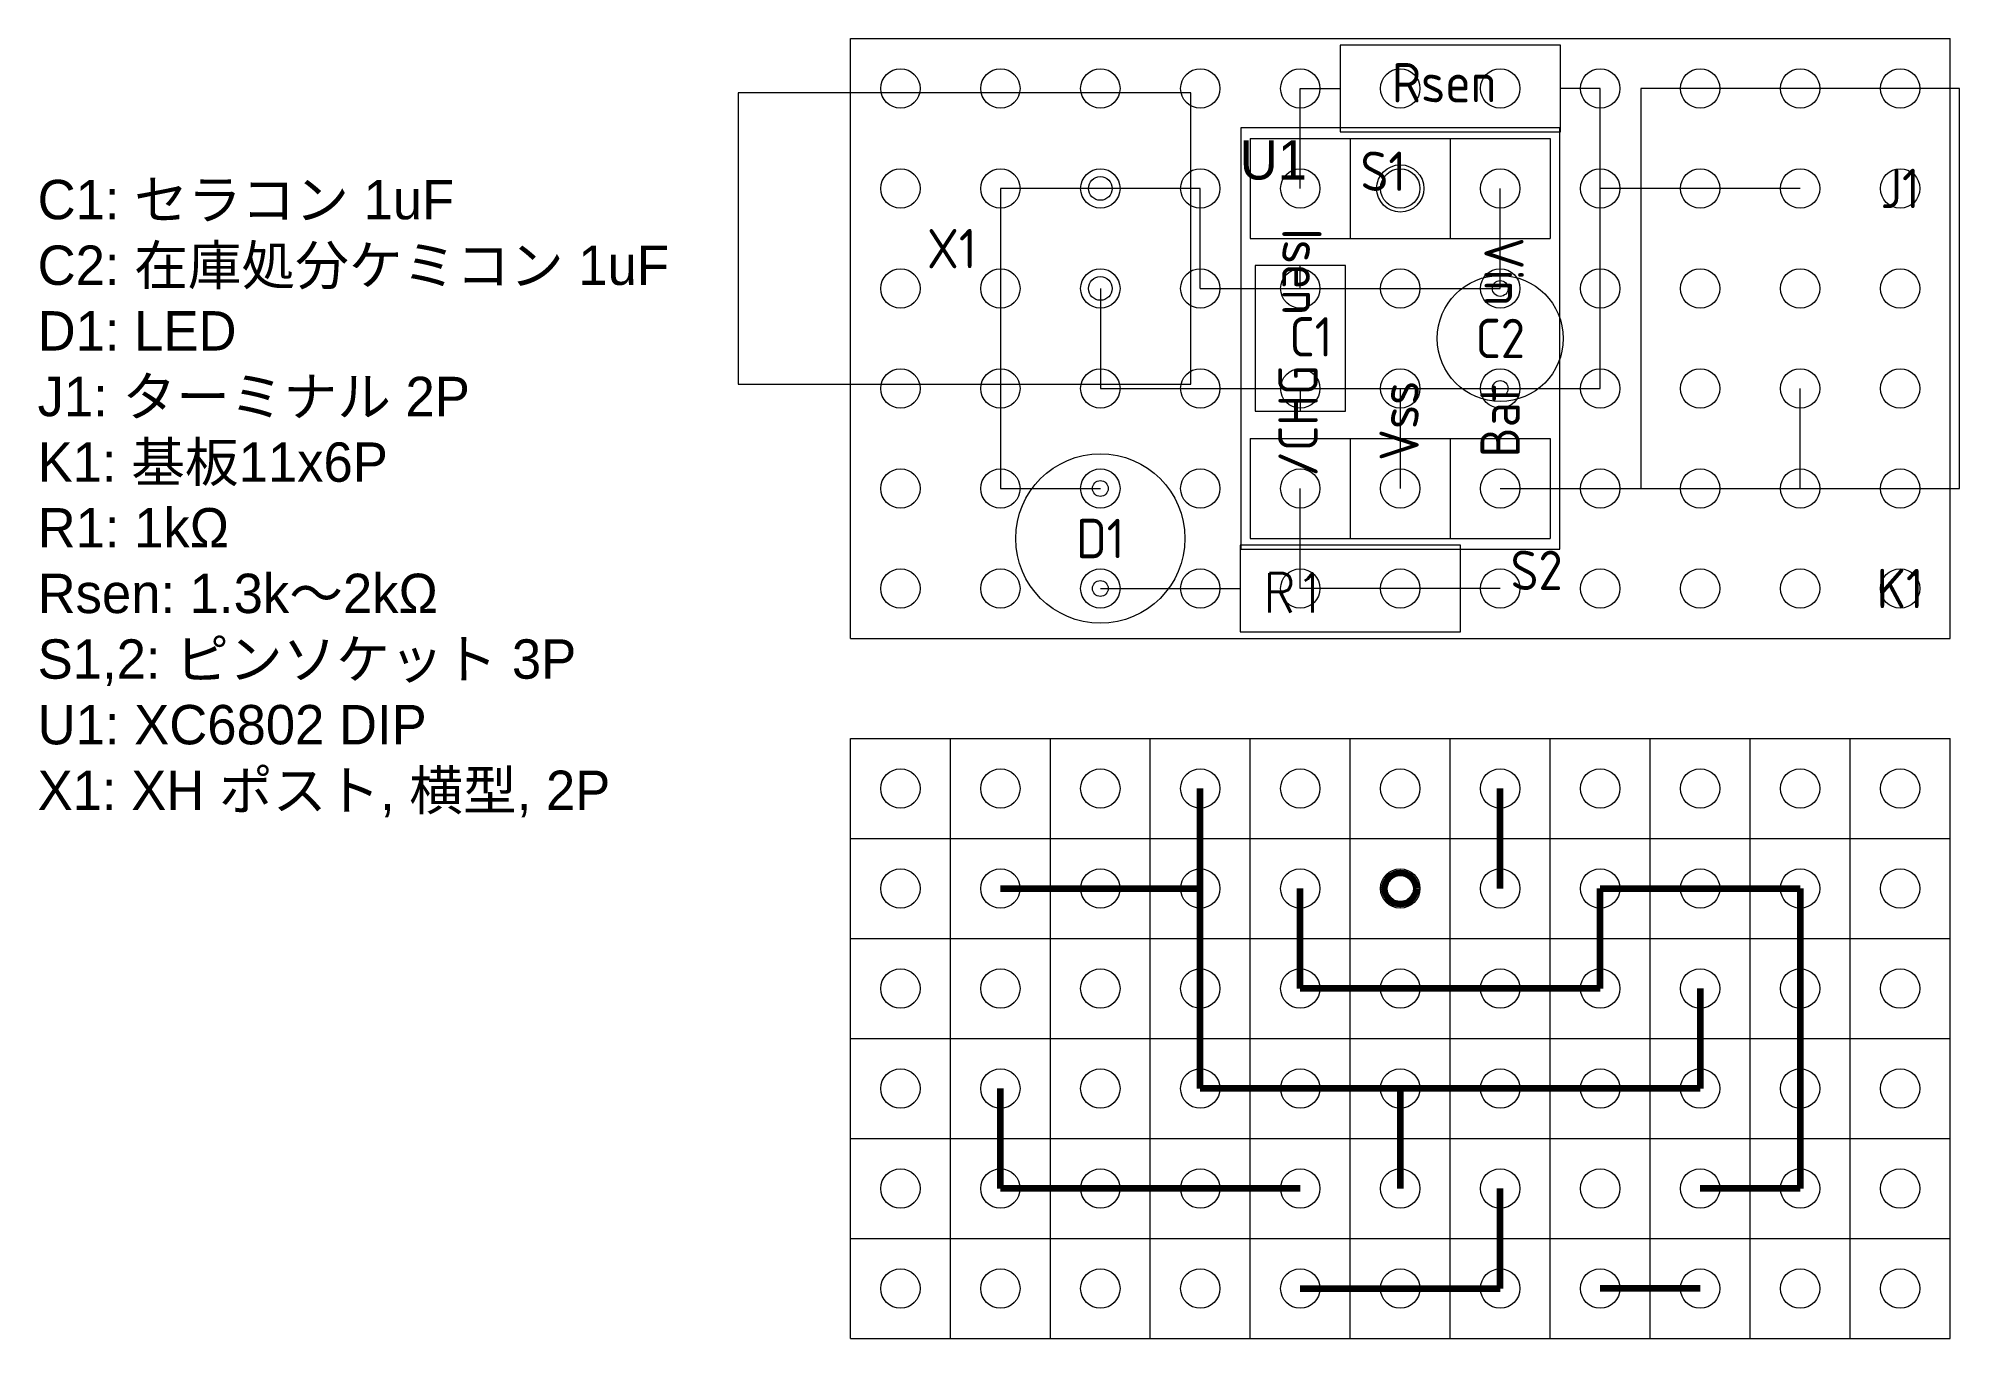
# Model space of a CAD drawing. Extents: x 43.5 to 92.3, y -49.1 to -16.1.
import ezdxf

# ---------------------------------------------------------------- set-up
doc = ezdxf.new("R2010")
doc.units = 0
doc.layers.get('0').update_dxf_attribs({"linetype": 'CONTINUOUS', "lineweight": 9})
for name, color, linetype, lineweight in [('0_GND', 7, 'CONTINUOUS', 15), ('0_wire', 3, 'CONTINUOUS', 15), ('5V line', 1, 'CONTINUOUS', 15), ('condenser', 5, 'CONTINUOUS', 15), ('diode', 6, 'CONTINUOUS', 15)]:
    doc.layers.add(name, color=color, linetype=linetype, lineweight=lineweight)
for name, color, linetype, lineweight, true_color in [('micon', 216, 'CONTINUOUS', 15, 0x800080), ('resister', 132, 'CONTINUOUS', 15, 0x00c7c7), ('socket_header', 56, 'CONTINUOUS', 15, 0x808000), ('terminal', 16, 'CONTINUOUS', 15, 0x800000), ('universal_board', 253, 'CONTINUOUS', 15, 0xa0a0a4)]:
    doc.layers.add(name, color=color, linetype=linetype, lineweight=lineweight, true_color=true_color)
doc.styles.add('azomix', font='azomix')
doc.styles.add('iso', font='iso')
doc.styles.add('kst32b', font='kst32b')
doc.styles.get("Standard").update_dxf_attribs({"font": 'STANDARD'})

msp = doc.modelspace()

# ---------------------------------------------------------------- linework, layer by layer
at = {"layer": '0_GND'}
for p, q in [((83.18, -24.96), (83.18, -17.34)), ((88.26, -19.88), (83.18, -19.88)), ((70.48, -22.42), (70.48, -24.96)), ((70.48, -24.96), (78.1, -24.96)), ((78.1, -24.96), (78.1, -27.5)), ((78.1, -24.96), (83.18, -24.96))]:
    msp.add_line(p, q, dxfattribs=at)
at = {"layer": '0_GND', "lineweight": 200}
for p, q in [((73.02, -42.74), (73.02, -35.12)), ((67.94, -37.66), (73.02, -37.66)), ((85.72, -40.2), (85.72, -42.74)), ((78.1, -42.74), (73.02, -42.74)), ((85.72, -42.74), (78.1, -42.74)), ((78.1, -42.74), (78.1, -45.28))]:
    msp.add_line(p, q, dxfattribs=at)
at = {"layer": '0_wire'}
for p, q in [((75.56, -19.88), (75.56, -17.34)), ((88.26, -27.5), (88.26, -24.96)), ((75.56, -30.04), (75.56, -27.5)), ((80.64, -27.5), (88.26, -27.5)), ((70.48, -30.04), (73.02, -30.04)), ((80.64, -30.04), (75.56, -30.04))]:
    msp.add_line(p, q, dxfattribs=at)
at = {"layer": '0_wire', "lineweight": 200}
for p, q in [((80.64, -37.66), (80.64, -35.12)), ((67.94, -45.28), (67.94, -42.74)), ((75.56, -45.28), (67.94, -45.28)), ((80.64, -47.82), (80.64, -45.28)), ((75.56, -47.82), (80.64, -47.82)), ((85.72, -47.82), (83.18, -47.82))]:
    msp.add_line(p, q, dxfattribs=at)
at = {"layer": '0_wire'}
msp.add_circle((78.1, -19.88), 0.6, dxfattribs=at)
at = {"layer": '0_wire', "lineweight": 200}
msp.add_circle((78.1, -37.66), 0.4, dxfattribs=at)
at = {"layer": '5V line'}
for p, q in [((70.48, -19.88), (67.94, -19.88)), ((67.94, -19.88), (67.94, -27.5)), ((73.02, -19.88), (70.48, -19.88)), ((73.02, -22.42), (73.02, -19.88)), ((80.64, -22.42), (80.64, -19.88)), ((73.02, -22.42), (80.64, -22.42)), ((67.94, -27.5), (70.48, -27.5))]:
    msp.add_line(p, q, dxfattribs=at)
at = {"layer": '5V line', "lineweight": 200}
for p, q in [((75.56, -40.2), (75.56, -37.66)), ((83.18, -40.2), (83.18, -37.66)), ((83.18, -37.66), (85.72, -37.66)), ((85.72, -37.66), (88.26, -37.66)), ((88.26, -37.66), (88.26, -45.28)), ((83.18, -40.2), (75.56, -40.2)), ((88.26, -45.28), (85.72, -45.28))]:
    msp.add_line(p, q, dxfattribs=at)
at = {"layer": 'condenser'}
for p, q in [((74.41, -21.84), (74.41, -25.54)), ((76.71, -21.84), (74.41, -21.84)), ((75.56, -22.42), (75.56, -21.84)), ((76.71, -25.54), (76.71, -21.84)), ((75.56, -24.96), (75.56, -25.54)), ((74.41, -25.54), (76.71, -25.54))]:
    msp.add_line(p, q, dxfattribs=at)
for centre, radius in [((80.64, -23.69), 1.6), ((80.64, -22.42), 0.2), ((80.64, -24.96), 0.2)]:
    msp.add_circle(centre, radius, dxfattribs=at)
at = {"layer": 'diode'}
for centre, radius in [((70.48, -28.77), 2.15), ((70.48, -27.5), 0.2), ((70.48, -30.04), 0.2)]:
    msp.add_circle(centre, radius, dxfattribs=at)
at = {"layer": 'micon'}
for p, q in [((74.05, -18.34), (74.05, -29.04)), ((82.15, -18.34), (74.05, -18.34)), ((82.15, -29.04), (82.15, -18.34)), ((74.05, -29.04), (82.15, -29.04))]:
    msp.add_line(p, q, dxfattribs=at)
for centre in [(75.56, -19.88), (78.1, -19.88), (80.64, -19.88), (75.56, -27.5), (78.1, -27.5), (80.64, -27.5)]:
    msp.add_circle(centre, 0.5, dxfattribs=at)
at = {"layer": 'resister'}
for p, q in [((82.17, -16.24), (76.57, -16.24)), ((76.57, -16.24), (76.57, -18.44)), ((82.17, -18.44), (82.17, -16.24)), ((75.56, -17.34), (76.57, -17.34)), ((83.18, -17.34), (82.17, -17.34)), ((76.57, -18.44), (82.17, -18.44)), ((79.63, -28.94), (74.03, -28.94)), ((74.03, -28.94), (74.03, -31.14)), ((79.63, -31.14), (79.63, -28.94)), ((73.02, -30.04), (74.03, -30.04)), ((80.64, -30.04), (79.63, -30.04)), ((74.03, -31.14), (79.63, -31.14))]:
    msp.add_line(p, q, dxfattribs=at)
at = {"layer": 'socket_header'}
for p, q in [((74.29, -18.61), (76.83, -18.61)), ((74.29, -18.61), (74.29, -21.15)), ((76.83, -18.61), (76.83, -21.15)), ((76.83, -18.61), (79.37, -18.61)), ((76.83, -18.61), (76.83, -21.15)), ((79.37, -18.61), (79.37, -21.15)), ((79.37, -18.61), (81.91, -18.61)), ((79.37, -18.61), (79.37, -21.15)), ((81.91, -18.61), (81.91, -21.15)), ((74.29, -21.15), (76.83, -21.15)), ((76.83, -21.15), (79.37, -21.15)), ((79.37, -21.15), (81.91, -21.15)), ((74.29, -26.23), (76.83, -26.23)), ((74.29, -26.23), (74.29, -28.77)), ((76.83, -26.23), (76.83, -28.77)), ((76.83, -26.23), (79.37, -26.23)), ((76.83, -26.23), (76.83, -28.77)), ((79.37, -26.23), (79.37, -28.77)), ((79.37, -26.23), (81.91, -26.23)), ((79.37, -26.23), (79.37, -28.77)), ((81.91, -26.23), (81.91, -28.77)), ((74.29, -28.77), (76.83, -28.77)), ((76.83, -28.77), (79.37, -28.77)), ((79.37, -28.77), (81.91, -28.77))]:
    msp.add_line(p, q, dxfattribs=at)
at = {"layer": 'terminal'}
for p, q in [((72.78, -17.45), (61.28, -17.45)), ((61.28, -17.45), (61.28, -24.85)), ((72.78, -24.85), (72.78, -17.45)), ((92.31, -17.34), (84.21, -17.34)), ((84.21, -17.34), (84.21, -27.5)), ((92.31, -27.5), (92.31, -17.34)), ((61.28, -24.85), (72.78, -24.85)), ((84.21, -27.5), (92.31, -27.5))]:
    msp.add_line(p, q, dxfattribs=at)
for centre, radius in [((88.26, -19.88), 0.5), ((70.48, -19.88), 0.3), ((70.48, -22.42), 0.3), ((88.26, -24.96), 0.5)]:
    msp.add_circle(centre, radius, dxfattribs=at)
at = {"layer": 'universal_board'}
for p, q in [((64.13, -16.07), (92.07, -16.07)), ((64.13, -31.31), (64.13, -16.07)), ((92.07, -31.31), (92.07, -16.07)), ((64.13, -31.31), (92.07, -31.31)), ((64.13, -33.85), (92.07, -33.85)), ((64.13, -49.09), (64.13, -33.85)), ((66.67, -49.09), (66.67, -33.85)), ((69.21, -49.09), (69.21, -33.85)), ((71.75, -49.09), (71.75, -33.85)), ((74.29, -49.09), (74.29, -33.85)), ((76.83, -49.09), (76.83, -33.85)), ((79.37, -49.09), (79.37, -33.85)), ((81.91, -49.09), (81.91, -33.85)), ((84.45, -49.09), (84.45, -33.85)), ((86.99, -49.09), (86.99, -33.85)), ((89.53, -49.09), (89.53, -33.85)), ((92.07, -49.09), (92.07, -33.85)), ((64.13, -36.39), (92.07, -36.39)), ((64.13, -38.93), (92.07, -38.93)), ((64.13, -41.47), (92.07, -41.47)), ((64.13, -44.01), (92.07, -44.01)), ((64.13, -46.55), (92.07, -46.55)), ((64.13, -49.09), (92.07, -49.09))]:
    msp.add_line(p, q, dxfattribs=at)
for centre in [(65.4, -17.34), (67.94, -17.34), (70.48, -17.34), (73.02, -17.34), (75.56, -17.34), (78.1, -17.34), (80.64, -17.34), (83.18, -17.34), (85.72, -17.34), (88.26, -17.34), (90.8, -17.34), (65.4, -19.88), (67.94, -19.88), (70.48, -19.88), (73.02, -19.88), (75.56, -19.88), (78.1, -19.88), (80.64, -19.88), (83.18, -19.88), (85.72, -19.88), (88.26, -19.88), (90.8, -19.88), (65.4, -22.42), (67.94, -22.42), (70.48, -22.42), (73.02, -22.42), (75.56, -22.42), (78.1, -22.42), (80.64, -22.42), (83.18, -22.42), (85.72, -22.42), (88.26, -22.42), (90.8, -22.42), (65.4, -24.96), (67.94, -24.96), (70.48, -24.96), (73.02, -24.96), (75.56, -24.96), (78.1, -24.96), (80.64, -24.96), (83.18, -24.96), (85.72, -24.96), (88.26, -24.96), (90.8, -24.96), (65.4, -27.5), (67.94, -27.5), (70.48, -27.5), (73.02, -27.5), (75.56, -27.5), (78.1, -27.5), (80.64, -27.5), (83.18, -27.5), (85.72, -27.5), (88.26, -27.5), (90.8, -27.5), (65.4, -30.04), (67.94, -30.04), (70.48, -30.04), (73.02, -30.04), (75.56, -30.04), (78.1, -30.04), (80.64, -30.04), (83.18, -30.04), (85.72, -30.04), (88.26, -30.04), (90.8, -30.04), (65.4, -35.12), (67.94, -35.12), (70.48, -35.12), (73.02, -35.12), (75.56, -35.12), (78.1, -35.12), (80.64, -35.12), (83.18, -35.12), (85.72, -35.12), (88.26, -35.12), (90.8, -35.12), (65.4, -37.66), (67.94, -37.66), (70.48, -37.66), (73.02, -37.66), (75.56, -37.66), (78.1, -37.66), (80.64, -37.66), (83.18, -37.66), (85.72, -37.66), (88.26, -37.66), (90.8, -37.66), (65.4, -40.2), (67.94, -40.2), (70.48, -40.2), (73.02, -40.2), (75.56, -40.2), (78.1, -40.2), (80.64, -40.2), (83.18, -40.2), (85.72, -40.2), (88.26, -40.2), (90.8, -40.2), (65.4, -42.74), (67.94, -42.74), (70.48, -42.74), (73.02, -42.74), (75.56, -42.74), (78.1, -42.74), (80.64, -42.74), (83.18, -42.74), (85.72, -42.74), (88.26, -42.74), (90.8, -42.74), (65.4, -45.28), (67.94, -45.28), (70.48, -45.28), (73.02, -45.28), (75.56, -45.28), (78.1, -45.28), (80.64, -45.28), (83.18, -45.28), (85.72, -45.28), (88.26, -45.28), (90.8, -45.28), (65.4, -47.82), (67.94, -47.82), (70.48, -47.82), (73.02, -47.82), (75.56, -47.82), (78.1, -47.82), (80.64, -47.82), (83.18, -47.82), (85.72, -47.82), (88.26, -47.82), (90.8, -47.82)]:
    msp.add_circle(centre, 0.5, dxfattribs=at)

# ---------------------------------------------------------------- texts
at = {"insert": (43.48, -27.757), "char_height": 1, "width": 16.40444, "attachment_point": 4, "style": 'kst32b'}
msp.add_mtext('C1: セラコン 1uF\\PC2: 在庫処分ケミコン 1uF\\PD1: LED\\PJ1: ターミナル 2P\\PK1: 基板11x6P\\PR1: 1kΩ\\PRsen: 1.3k〜2kΩ\\PS1,2: ピンソケット 3P\\PU1: XC6802 DIP\\PX1: XH ポスト, 横型, 2P', dxfattribs=at)
at = {"layer": 'condenser', "char_height": 1, "attachment_point": 5, "line_spacing_factor": 1.54, "style": 'iso'}
for s, insert, width in [('C1', (75.829, -23.649), 1), ('C2', (80.64, -23.69), 1.22222)]:
    msp.add_mtext(s, dxfattribs=dict(at, insert=insert, width=width))
at = {"layer": 'diode', "insert": (70.48, -28.77), "char_height": 1, "width": 1.11111, "attachment_point": 5, "line_spacing_factor": 1.54, "style": 'iso'}
msp.add_mtext('D1', dxfattribs=at)
at = {"layer": 'micon', "insert": (74.877, -19.161), "char_height": 1, "width": 1.04889, "attachment_point": 5, "line_spacing_factor": 1.54, "style": 'azomix'}
msp.add_mtext('U1', dxfattribs=at)
at = {"layer": 'micon', "char_height": 1, "attachment_point": 5, "line_spacing_factor": 1.54, "style": 'iso'}
for s, insert, width, rotation in [('Vin\\P\\PIsen', (78.167, -21.995), 2.33371, 270), ('/CHG\\PVss\\PBat', (78.069, -25.782), 3, 90)]:
    msp.add_mtext(s, dxfattribs=dict(at, insert=insert, width=width, rotation=rotation))
at = {"layer": 'resister', "insert": (79.214, -17.193), "char_height": 1, "width": 2.88927, "attachment_point": 5, "line_spacing_factor": 1.54, "style": 'iso'}
msp.add_mtext('Rsen', dxfattribs=at)
at = {"layer": 'resister', "insert": (75.42, -30.151), "char_height": 1, "width": 1.11111, "attachment_point": 5, "line_spacing_factor": 1.54}
msp.add_mtext('R1', dxfattribs=at)
at = {"layer": 'socket_header', "char_height": 1, "attachment_point": 5, "line_spacing_factor": 1.54, "style": 'iso'}
for s, insert, width in [('S1', (77.668, -19.443), 1.11111), ('S2', (81.563, -29.578), 1.33333)]:
    msp.add_mtext(s, dxfattribs=dict(at, insert=insert, width=width))
at = {"layer": 'terminal', "char_height": 1, "attachment_point": 5, "line_spacing_factor": 1.54, "style": 'iso'}
for s, insert, width in [('J1', (90.8, -19.88), 0.88889), ('X1', (66.705, -21.408), 1.22222)]:
    msp.add_mtext(s, dxfattribs=dict(at, insert=insert, width=width))
at = {"layer": 'universal_board', "insert": (90.8, -30.04), "char_height": 1, "width": 1.11111, "attachment_point": 5, "line_spacing_factor": 1.54, "style": 'iso'}
msp.add_mtext('K1', dxfattribs=at)

doc.saveas('drawing.dxf')
